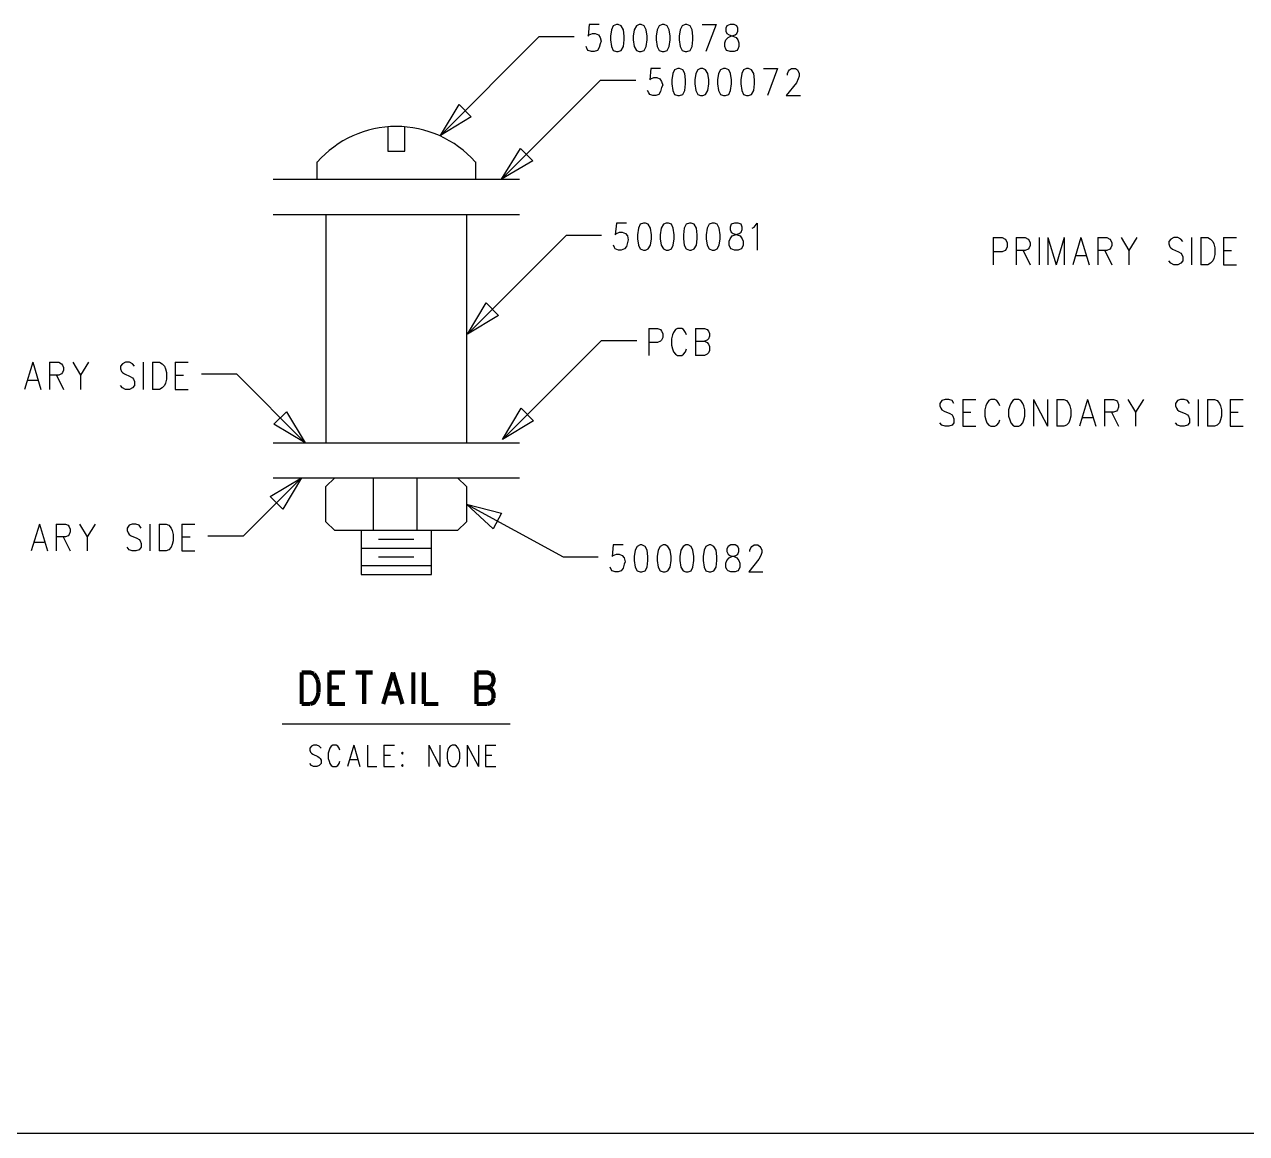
# Model space of a CAD drawing. Extents: x 11.9 to 28.1, y 10.8 to 21.2.
# Drawn here: x 19.889 to 23.369, y 10.799 to 13.957 of the extents above; entities that cross this region are included whole.
import ezdxf

# ---------------------------------------------------------------- set-up
doc = ezdxf.new("R2010")
doc.units = 0
doc.header["$MEASUREMENT"] = 0
doc.layers.add('LAYNR1', color=2, linetype='Continuous')

msp = doc.modelspace()

# ---------------------------------------------------------------- linework, layer by layer
at = {"layer": 'LAYNR1', "color": 7}
for points in [[(21.525, 13.957), (21.497, 13.957), (21.494, 13.924), (21.497, 13.927), (21.506, 13.931), (21.514, 13.931), (21.523, 13.927), (21.528, 13.92), (21.531, 13.909), (21.528, 13.902), (21.525, 13.891), (21.52, 13.883), (21.511, 13.88), (21.503, 13.88), (21.494, 13.883), (21.491, 13.887), (21.488, 13.894)], [(21.818, 13.957), (21.858, 13.957)], [(21.858, 13.957), (21.829, 13.88)], [(21.073, 13.641), (21.354, 13.923)], [(21.354, 13.923), (21.454, 13.923)], [(21.7, 13.832), (21.672, 13.832), (21.669, 13.799), (21.672, 13.802), (21.681, 13.806), (21.689, 13.806), (21.698, 13.802), (21.703, 13.795), (21.706, 13.784), (21.703, 13.777), (21.7, 13.766), (21.695, 13.758), (21.686, 13.755), (21.678, 13.755), (21.669, 13.758), (21.666, 13.762), (21.663, 13.769)], [(21.993, 13.832), (22.033, 13.832)], [(22.033, 13.832), (22.004, 13.755)], [(22.061, 13.813), (22.061, 13.817), (22.064, 13.824), (22.067, 13.828), (22.073, 13.832), (22.084, 13.832), (22.09, 13.828), (22.092, 13.824), (22.095, 13.817), (22.095, 13.81), (22.092, 13.802), (22.087, 13.791), (22.058, 13.755), (22.098, 13.755)], [(21.247, 13.516), (21.529, 13.798)], [(21.529, 13.798), (21.629, 13.798)], [(20.923, 13.666), (20.923, 13.596)], [(20.972, 13.596), (20.972, 13.666)], [(20.923, 13.596), (20.972, 13.596)], [(20.722, 13.516), (20.722, 13.566)], [(21.173, 13.566), (21.173, 13.516)], [(20.597, 13.516), (21.298, 13.516)], [(20.597, 13.416), (21.298, 13.416)], [(20.747, 13.416), (20.747, 12.766)], [(21.147, 13.416), (21.147, 12.766)], [(21.603, 13.391), (21.574, 13.391), (21.571, 13.358), (21.574, 13.362), (21.583, 13.366), (21.591, 13.366), (21.6, 13.362), (21.606, 13.355), (21.608, 13.344), (21.606, 13.336), (21.603, 13.325), (21.597, 13.318), (21.588, 13.314), (21.58, 13.314), (21.571, 13.318), (21.569, 13.322), (21.566, 13.329)], [(21.961, 13.377), (21.966, 13.38), (21.975, 13.391), (21.975, 13.314)], [(21.15, 13.075), (21.432, 13.357)], [(21.432, 13.357), (21.532, 13.357)], [(22.647, 13.35), (22.647, 13.273)], [(22.647, 13.35), (22.673, 13.35), (22.681, 13.346), (22.684, 13.342), (22.687, 13.335), (22.687, 13.324), (22.684, 13.317), (22.681, 13.313), (22.673, 13.31), (22.647, 13.31)], [(22.712, 13.35), (22.712, 13.273)], [(22.712, 13.35), (22.738, 13.35), (22.747, 13.346), (22.749, 13.342), (22.752, 13.335), (22.752, 13.328), (22.749, 13.321), (22.747, 13.317), (22.738, 13.313), (22.712, 13.313)], [(22.778, 13.35), (22.778, 13.273)], [(22.803, 13.35), (22.803, 13.273)], [(22.803, 13.35), (22.826, 13.273)], [(22.849, 13.35), (22.826, 13.273)], [(22.849, 13.35), (22.849, 13.273)], [(22.897, 13.35), (22.874, 13.273)], [(22.897, 13.35), (22.92, 13.273)], [(22.945, 13.35), (22.945, 13.273)], [(22.945, 13.35), (22.971, 13.35), (22.979, 13.346), (22.982, 13.342), (22.985, 13.335), (22.985, 13.328), (22.982, 13.321), (22.979, 13.317), (22.971, 13.313), (22.945, 13.313)], [(23.011, 13.35), (23.033, 13.313), (23.033, 13.273)], [(23.056, 13.35), (23.033, 13.313)], [(23.187, 13.339), (23.181, 13.346), (23.173, 13.35), (23.161, 13.35), (23.153, 13.346), (23.147, 13.339), (23.147, 13.332), (23.15, 13.324), (23.153, 13.321), (23.158, 13.317), (23.175, 13.31), (23.181, 13.306), (23.184, 13.302), (23.187, 13.295), (23.187, 13.284), (23.181, 13.277), (23.173, 13.273), (23.161, 13.273), (23.153, 13.277), (23.147, 13.284)], [(23.212, 13.35), (23.212, 13.273)], [(23.238, 13.35), (23.238, 13.273)], [(23.238, 13.35), (23.258, 13.35), (23.266, 13.346), (23.272, 13.339), (23.275, 13.332), (23.278, 13.321), (23.278, 13.302), (23.275, 13.291), (23.272, 13.284), (23.266, 13.277), (23.258, 13.273), (23.238, 13.273)], [(23.303, 13.35), (23.303, 13.273)], [(23.303, 13.35), (23.34, 13.35)], [(22.732, 13.313), (22.752, 13.273)], [(22.883, 13.299), (22.911, 13.299)], [(22.965, 13.313), (22.985, 13.273)], [(23.303, 13.313), (23.326, 13.313)], [(23.303, 13.273), (23.34, 13.273)], [(21.666, 13.091), (21.666, 13.014)], [(21.666, 13.091), (21.691, 13.091), (21.7, 13.088), (21.703, 13.084), (21.706, 13.077), (21.706, 13.066), (21.703, 13.058), (21.7, 13.055), (21.691, 13.051), (21.666, 13.051)], [(21.774, 13.073), (21.771, 13.08), (21.765, 13.088), (21.76, 13.091), (21.748, 13.091), (21.742, 13.088), (21.737, 13.08), (21.734, 13.073), (21.731, 13.062), (21.731, 13.044), (21.734, 13.033), (21.737, 13.025), (21.742, 13.018), (21.748, 13.014), (21.76, 13.014), (21.765, 13.018), (21.771, 13.025), (21.774, 13.033)], [(21.799, 13.091), (21.799, 13.014)], [(21.799, 13.091), (21.825, 13.091), (21.833, 13.088), (21.836, 13.084), (21.839, 13.077), (21.839, 13.069), (21.836, 13.062), (21.833, 13.058), (21.825, 13.055)], [(21.25, 12.775), (21.532, 13.057)], [(21.532, 13.057), (21.632, 13.057)], [(21.799, 13.055), (21.825, 13.055), (21.833, 13.051), (21.836, 13.047), (21.839, 13.04), (21.839, 13.029), (21.836, 13.022), (21.833, 13.018), (21.825, 13.014), (21.799, 13.014)], [(19.912, 12.995), (19.889, 12.918)], [(19.912, 12.995), (19.935, 12.918)], [(19.96, 12.995), (19.96, 12.918)], [(19.96, 12.995), (19.986, 12.995), (19.994, 12.991), (19.997, 12.987), (20, 12.98), (20, 12.973), (19.997, 12.966), (19.994, 12.962), (19.986, 12.958), (19.96, 12.958)], [(20.026, 12.995), (20.048, 12.958), (20.048, 12.918)], [(20.071, 12.995), (20.048, 12.958)], [(20.202, 12.984), (20.196, 12.991), (20.188, 12.995), (20.176, 12.995), (20.168, 12.991), (20.162, 12.984), (20.162, 12.976), (20.165, 12.969), (20.168, 12.966), (20.173, 12.962), (20.19, 12.955), (20.196, 12.951), (20.199, 12.947), (20.202, 12.94), (20.202, 12.929), (20.196, 12.922), (20.188, 12.918), (20.176, 12.918), (20.168, 12.922), (20.162, 12.929)], [(20.227, 12.995), (20.227, 12.918)], [(20.253, 12.995), (20.253, 12.918)], [(20.253, 12.995), (20.273, 12.995), (20.281, 12.991), (20.287, 12.984), (20.29, 12.976), (20.293, 12.966), (20.293, 12.947), (20.29, 12.936), (20.287, 12.929), (20.281, 12.922), (20.273, 12.918), (20.253, 12.918)], [(20.318, 12.995), (20.318, 12.918)], [(20.318, 12.995), (20.355, 12.995)], [(19.98, 12.958), (20, 12.918)], [(20.318, 12.958), (20.341, 12.958)], [(20.493, 12.961), (20.393, 12.961)], [(20.688, 12.766), (20.493, 12.961)], [(19.898, 12.944), (19.926, 12.944)], [(20.318, 12.918), (20.355, 12.918)], [(22.535, 12.878), (22.53, 12.886), (22.521, 12.889), (22.51, 12.889), (22.501, 12.886), (22.495, 12.878), (22.495, 12.871), (22.498, 12.864), (22.501, 12.86), (22.507, 12.856), (22.524, 12.849), (22.53, 12.845), (22.532, 12.842), (22.535, 12.834), (22.535, 12.823), (22.53, 12.816), (22.521, 12.813), (22.51, 12.813), (22.501, 12.816), (22.495, 12.823)], [(22.561, 12.889), (22.561, 12.813)], [(22.561, 12.889), (22.598, 12.889)], [(22.666, 12.871), (22.663, 12.878), (22.657, 12.886), (22.652, 12.889), (22.64, 12.889), (22.635, 12.886), (22.629, 12.878), (22.626, 12.871), (22.623, 12.86), (22.623, 12.842), (22.626, 12.831), (22.629, 12.823), (22.635, 12.816), (22.64, 12.813), (22.652, 12.813), (22.657, 12.816), (22.663, 12.823), (22.666, 12.831)], [(22.762, 12.889), (22.762, 12.813)], [(22.762, 12.889), (22.802, 12.813)], [(22.802, 12.889), (22.802, 12.813)], [(22.828, 12.889), (22.828, 12.813)], [(22.828, 12.889), (22.848, 12.889), (22.856, 12.886), (22.862, 12.878), (22.865, 12.871), (22.868, 12.86), (22.868, 12.842), (22.865, 12.831), (22.862, 12.823), (22.856, 12.816), (22.848, 12.813), (22.828, 12.813)], [(22.916, 12.889), (22.893, 12.813)], [(22.916, 12.889), (22.939, 12.813)], [(22.964, 12.889), (22.964, 12.813)], [(22.964, 12.889), (22.99, 12.889), (22.998, 12.886), (23.001, 12.882), (23.004, 12.875), (23.004, 12.867), (23.001, 12.86), (22.998, 12.856), (22.99, 12.853), (22.964, 12.853)], [(23.03, 12.889), (23.052, 12.853), (23.052, 12.813)], [(23.075, 12.889), (23.052, 12.853)], [(23.206, 12.878), (23.2, 12.886), (23.191, 12.889), (23.18, 12.889), (23.172, 12.886), (23.166, 12.878), (23.166, 12.871), (23.169, 12.864), (23.172, 12.86), (23.177, 12.856), (23.194, 12.849), (23.2, 12.845), (23.203, 12.842), (23.206, 12.834), (23.206, 12.823), (23.2, 12.816), (23.191, 12.813), (23.18, 12.813), (23.172, 12.816), (23.166, 12.823)], [(23.231, 12.889), (23.231, 12.813)], [(23.257, 12.889), (23.257, 12.813)], [(23.257, 12.889), (23.277, 12.889), (23.285, 12.886), (23.291, 12.878), (23.294, 12.871), (23.297, 12.86), (23.297, 12.842), (23.294, 12.831), (23.291, 12.823), (23.285, 12.816), (23.277, 12.813), (23.257, 12.813)], [(23.322, 12.889), (23.322, 12.813)], [(23.322, 12.889), (23.359, 12.889)], [(22.561, 12.853), (22.583, 12.853)], [(22.984, 12.853), (23.004, 12.813)], [(23.322, 12.853), (23.345, 12.853)], [(22.561, 12.813), (22.598, 12.813)], [(22.902, 12.838), (22.93, 12.838)], [(23.322, 12.813), (23.359, 12.813)], [(20.597, 12.766), (21.298, 12.766)], [(20.677, 12.666), (20.511, 12.5)], [(20.597, 12.666), (21.298, 12.666)], [(20.747, 12.641), (20.772, 12.666)], [(20.747, 12.541), (20.747, 12.641)], [(20.772, 12.666), (21.122, 12.666)], [(20.882, 12.516), (20.882, 12.666)], [(21.007, 12.516), (21.007, 12.666)], [(21.122, 12.666), (21.147, 12.641)], [(21.147, 12.641), (21.147, 12.541)], [(21.147, 12.591), (21.423, 12.441)], [(19.931, 12.534), (19.908, 12.458)], [(19.931, 12.534), (19.954, 12.458)], [(19.979, 12.534), (19.979, 12.458)], [(19.979, 12.534), (20.005, 12.534), (20.013, 12.531), (20.016, 12.527), (20.019, 12.52), (20.019, 12.512), (20.016, 12.505), (20.013, 12.501), (20.005, 12.498), (19.979, 12.498)], [(20.045, 12.534), (20.067, 12.498), (20.067, 12.458)], [(20.09, 12.534), (20.067, 12.498)], [(20.221, 12.523), (20.215, 12.531), (20.206, 12.534), (20.195, 12.534), (20.187, 12.531), (20.181, 12.523), (20.181, 12.516), (20.184, 12.509), (20.187, 12.505), (20.192, 12.501), (20.209, 12.494), (20.215, 12.49), (20.218, 12.487), (20.221, 12.479), (20.221, 12.469), (20.215, 12.461), (20.206, 12.458), (20.195, 12.458), (20.187, 12.461), (20.181, 12.469)], [(20.246, 12.534), (20.246, 12.458)], [(20.272, 12.534), (20.272, 12.458)], [(20.272, 12.534), (20.292, 12.534), (20.3, 12.531), (20.306, 12.523), (20.309, 12.516), (20.312, 12.505), (20.312, 12.487), (20.309, 12.476), (20.306, 12.469), (20.3, 12.461), (20.292, 12.458), (20.272, 12.458)], [(20.337, 12.534), (20.337, 12.458)], [(20.337, 12.534), (20.374, 12.534)], [(20.772, 12.516), (20.747, 12.541)], [(21.147, 12.541), (21.122, 12.516)], [(19.999, 12.498), (20.019, 12.458)], [(20.337, 12.498), (20.36, 12.498)], [(20.511, 12.5), (20.411, 12.5)], [(21.122, 12.516), (20.772, 12.516)], [(20.847, 12.516), (20.847, 12.391)], [(21.048, 12.391), (21.048, 12.516)], [(19.917, 12.483), (19.945, 12.483)], [(20.847, 12.466), (21.048, 12.466)], [(20.897, 12.491), (20.997, 12.491)], [(21.593, 12.475), (21.565, 12.475), (21.562, 12.442)], [(21.633, 12.471), (21.628, 12.46), (21.625, 12.442)], [(21.642, 12.475), (21.633, 12.471)], [(21.656, 12.471), (21.647, 12.475), (21.642, 12.475)], [(21.664, 12.442), (21.662, 12.46), (21.656, 12.471)], [(21.699, 12.471), (21.693, 12.46), (21.69, 12.442)], [(21.707, 12.475), (21.699, 12.471)], [(21.721, 12.471), (21.713, 12.475), (21.707, 12.475)], [(21.73, 12.442), (21.727, 12.46), (21.721, 12.471)], [(21.764, 12.471), (21.758, 12.46), (21.755, 12.442)], [(21.772, 12.475), (21.764, 12.471)], [(21.787, 12.471), (21.778, 12.475), (21.772, 12.475)], [(21.795, 12.442), (21.792, 12.46), (21.787, 12.471)], [(21.829, 12.471), (21.824, 12.46), (21.821, 12.442)], [(21.838, 12.475), (21.829, 12.471)], [(21.852, 12.471), (21.843, 12.475), (21.838, 12.475)], [(21.86, 12.442), (21.858, 12.46), (21.852, 12.471)], [(21.892, 12.471), (21.889, 12.464), (21.889, 12.456), (21.892, 12.449), (21.897, 12.445), (21.909, 12.442)], [(21.9, 12.475), (21.892, 12.471)], [(21.92, 12.471), (21.912, 12.475), (21.9, 12.475)], [(21.903, 12.442), (21.914, 12.445), (21.92, 12.449), (21.923, 12.456), (21.923, 12.464), (21.92, 12.471)], [(21.983, 12.471), (21.985, 12.467), (21.988, 12.46), (21.988, 12.453), (21.985, 12.445), (21.98, 12.434), (21.951, 12.398), (21.991, 12.398)], [(21.954, 12.456), (21.954, 12.46), (21.957, 12.467), (21.96, 12.471)], [(21.96, 12.471), (21.966, 12.475), (21.977, 12.475), (21.983, 12.471)], [(20.337, 12.458), (20.374, 12.458)], [(20.897, 12.441), (20.997, 12.441)], [(21.423, 12.441), (21.522, 12.441)], [(21.562, 12.442), (21.565, 12.445), (21.574, 12.449), (21.582, 12.449), (21.591, 12.445), (21.596, 12.438), (21.599, 12.427), (21.596, 12.42), (21.593, 12.409), (21.588, 12.401), (21.579, 12.398), (21.571, 12.398), (21.562, 12.401), (21.559, 12.405), (21.556, 12.412)], [(21.625, 12.442), (21.625, 12.431), (21.628, 12.412)], [(21.662, 12.412), (21.664, 12.431), (21.664, 12.442)], [(21.69, 12.442), (21.69, 12.431), (21.693, 12.412)], [(21.727, 12.412), (21.73, 12.431), (21.73, 12.442)], [(21.755, 12.442), (21.755, 12.431), (21.758, 12.412)], [(21.792, 12.412), (21.795, 12.431), (21.795, 12.442)], [(21.821, 12.442), (21.821, 12.431), (21.824, 12.412)], [(21.858, 12.412), (21.86, 12.431), (21.86, 12.442)], [(21.886, 12.412), (21.886, 12.423), (21.889, 12.431), (21.895, 12.438), (21.903, 12.442)], [(21.909, 12.442), (21.917, 12.438), (21.923, 12.431), (21.926, 12.423), (21.926, 12.412)], [(20.847, 12.416), (21.048, 12.416)], [(20.847, 12.391), (21.048, 12.391)], [(21.628, 12.412), (21.633, 12.401), (21.642, 12.398), (21.647, 12.398), (21.656, 12.401), (21.662, 12.412)], [(21.693, 12.412), (21.699, 12.401), (21.707, 12.398), (21.713, 12.398), (21.721, 12.401), (21.727, 12.412)], [(21.758, 12.412), (21.764, 12.401), (21.772, 12.398), (21.778, 12.398), (21.787, 12.401), (21.792, 12.412)], [(21.824, 12.412), (21.829, 12.401), (21.838, 12.398), (21.843, 12.398), (21.852, 12.401), (21.858, 12.412)], [(21.926, 12.412), (21.923, 12.405), (21.92, 12.401), (21.912, 12.398), (21.9, 12.398), (21.892, 12.401), (21.889, 12.405), (21.886, 12.412)], [(20.622, 11.966), (21.272, 11.966)], [(20.733, 11.896), (20.728, 11.902), (20.721, 11.905), (20.712, 11.905), (20.706, 11.902), (20.701, 11.896), (20.701, 11.891)], [(20.787, 11.891), (20.785, 11.896), (20.781, 11.902), (20.776, 11.905), (20.767, 11.905), (20.762, 11.902), (20.758, 11.896), (20.756, 11.891)], [(20.826, 11.905), (20.808, 11.844)], [(20.826, 11.905), (20.844, 11.844)], [(20.865, 11.905), (20.865, 11.844)], [(20.912, 11.905), (20.912, 11.844)], [(20.912, 11.905), (20.942, 11.905)], [(21.04, 11.905), (21.04, 11.844)], [(21.04, 11.905), (21.071, 11.844)], [(21.071, 11.905), (21.071, 11.844)], [(21.106, 11.905), (21.101, 11.902), (21.096, 11.896), (21.094, 11.891)], [(21.126, 11.891), (21.124, 11.896), (21.119, 11.902), (21.115, 11.905), (21.106, 11.905)], [(21.149, 11.905), (21.149, 11.844)], [(21.149, 11.905), (21.181, 11.844)], [(21.181, 11.905), (21.181, 11.844)], [(21.201, 11.905), (21.201, 11.844)], [(21.201, 11.905), (21.231, 11.905)], [(20.701, 11.891), (20.703, 11.885), (20.706, 11.882), (20.71, 11.879), (20.724, 11.873), (20.728, 11.87), (20.731, 11.867)], [(20.731, 11.867), (20.733, 11.862), (20.733, 11.853), (20.728, 11.847), (20.721, 11.844)], [(20.756, 11.891), (20.753, 11.882), (20.753, 11.867)], [(20.753, 11.867), (20.756, 11.859), (20.758, 11.853), (20.762, 11.847), (20.767, 11.844)], [(20.912, 11.876), (20.931, 11.876)], [(21.094, 11.891), (21.092, 11.882), (21.092, 11.867)], [(21.092, 11.867), (21.094, 11.859), (21.096, 11.853), (21.101, 11.847), (21.106, 11.844)], [(21.115, 11.844), (21.119, 11.847), (21.124, 11.853), (21.126, 11.859), (21.128, 11.867)], [(21.128, 11.867), (21.128, 11.882), (21.126, 11.891)], [(21.201, 11.876), (21.219, 11.876)], [(20.712, 11.844), (20.706, 11.847), (20.701, 11.853)], [(20.721, 11.844), (20.712, 11.844)], [(20.767, 11.844), (20.776, 11.844)], [(20.776, 11.844), (20.781, 11.847), (20.785, 11.853), (20.787, 11.859)], [(20.815, 11.864), (20.837, 11.864)], [(20.865, 11.844), (20.892, 11.844)], [(20.912, 11.844), (20.942, 11.844)], [(20.965, 11.85), (20.962, 11.847), (20.965, 11.844)], [(20.965, 11.844), (20.967, 11.847), (20.965, 11.85)], [(21.106, 11.844), (21.115, 11.844)], [(21.201, 11.844), (21.231, 11.844)], [(28.093, 10.799), (11.892, 10.799)]]:
    msp.add_lwpolyline(points, dxfattribs=at)
for points in [[(21.574, 13.957), (21.565, 13.953), (21.56, 13.942), (21.557, 13.924), (21.557, 13.913), (21.56, 13.894), (21.565, 13.883), (21.574, 13.88), (21.579, 13.88), (21.588, 13.883), (21.594, 13.894), (21.596, 13.913), (21.596, 13.924), (21.594, 13.942), (21.588, 13.953), (21.579, 13.957), (21.574, 13.957)], [(21.639, 13.957), (21.631, 13.953), (21.625, 13.942), (21.622, 13.924), (21.622, 13.913), (21.625, 13.894), (21.631, 13.883), (21.639, 13.88), (21.645, 13.88), (21.653, 13.883), (21.659, 13.894), (21.662, 13.913), (21.662, 13.924), (21.659, 13.942), (21.653, 13.953), (21.645, 13.957), (21.639, 13.957)], [(21.704, 13.957), (21.696, 13.953), (21.69, 13.942), (21.687, 13.924), (21.687, 13.913), (21.69, 13.894), (21.696, 13.883), (21.704, 13.88), (21.71, 13.88), (21.719, 13.883), (21.724, 13.894), (21.727, 13.913), (21.727, 13.924), (21.724, 13.942), (21.719, 13.953), (21.71, 13.957), (21.704, 13.957)], [(21.77, 13.957), (21.761, 13.953), (21.756, 13.942), (21.753, 13.924), (21.753, 13.913), (21.756, 13.894), (21.761, 13.883), (21.77, 13.88), (21.775, 13.88), (21.784, 13.883), (21.79, 13.894), (21.792, 13.913), (21.792, 13.924), (21.79, 13.942), (21.784, 13.953), (21.775, 13.957), (21.77, 13.957)], [(21.898, 13.957), (21.889, 13.953), (21.886, 13.946), (21.886, 13.938), (21.889, 13.931), (21.895, 13.927), (21.906, 13.924), (21.915, 13.92), (21.92, 13.913), (21.923, 13.905), (21.923, 13.894), (21.92, 13.887), (21.917, 13.883), (21.909, 13.88), (21.898, 13.88), (21.889, 13.883), (21.886, 13.887), (21.883, 13.894), (21.883, 13.905), (21.886, 13.913), (21.892, 13.92), (21.9, 13.924), (21.912, 13.927), (21.917, 13.931), (21.92, 13.938), (21.92, 13.946), (21.917, 13.953), (21.909, 13.957), (21.898, 13.957)], [(21.749, 13.832), (21.74, 13.828), (21.735, 13.817), (21.732, 13.799), (21.732, 13.788), (21.735, 13.769), (21.74, 13.758), (21.749, 13.755), (21.754, 13.755), (21.763, 13.758), (21.769, 13.769), (21.771, 13.788), (21.771, 13.799), (21.769, 13.817), (21.763, 13.828), (21.754, 13.832), (21.749, 13.832)], [(21.814, 13.832), (21.806, 13.828), (21.8, 13.817), (21.797, 13.799), (21.797, 13.788), (21.8, 13.769), (21.806, 13.758), (21.814, 13.755), (21.82, 13.755), (21.828, 13.758), (21.834, 13.769), (21.837, 13.788), (21.837, 13.799), (21.834, 13.817), (21.828, 13.828), (21.82, 13.832), (21.814, 13.832)], [(21.879, 13.832), (21.871, 13.828), (21.865, 13.817), (21.862, 13.799), (21.862, 13.788), (21.865, 13.769), (21.871, 13.758), (21.879, 13.755), (21.885, 13.755), (21.894, 13.758), (21.899, 13.769), (21.902, 13.788), (21.902, 13.799), (21.899, 13.817), (21.894, 13.828), (21.885, 13.832), (21.879, 13.832)], [(21.945, 13.832), (21.936, 13.828), (21.931, 13.817), (21.928, 13.799), (21.928, 13.788), (21.931, 13.769), (21.936, 13.758), (21.945, 13.755), (21.95, 13.755), (21.959, 13.758), (21.965, 13.769), (21.967, 13.788), (21.967, 13.799), (21.965, 13.817), (21.959, 13.828), (21.95, 13.832), (21.945, 13.832)], [(21.073, 13.641), (21.126, 13.729), (21.161, 13.694), (21.073, 13.641)], [(21.247, 13.516), (21.301, 13.604), (21.336, 13.569), (21.247, 13.516)], [(21.651, 13.391), (21.642, 13.388), (21.637, 13.377), (21.634, 13.358), (21.634, 13.347), (21.637, 13.329), (21.642, 13.318), (21.651, 13.314), (21.657, 13.314), (21.665, 13.318), (21.671, 13.329), (21.674, 13.347), (21.674, 13.358), (21.671, 13.377), (21.665, 13.388), (21.657, 13.391), (21.651, 13.391)], [(21.716, 13.391), (21.708, 13.388), (21.702, 13.377), (21.699, 13.358), (21.699, 13.347), (21.702, 13.329), (21.708, 13.318), (21.716, 13.314), (21.722, 13.314), (21.731, 13.318), (21.736, 13.329), (21.739, 13.347), (21.739, 13.358), (21.736, 13.377), (21.731, 13.388), (21.722, 13.391), (21.716, 13.391)], [(21.782, 13.391), (21.773, 13.388), (21.767, 13.377), (21.765, 13.358), (21.765, 13.347), (21.767, 13.329), (21.773, 13.318), (21.782, 13.314), (21.787, 13.314), (21.796, 13.318), (21.802, 13.329), (21.804, 13.347), (21.804, 13.358), (21.802, 13.377), (21.796, 13.388), (21.787, 13.391), (21.782, 13.391)], [(21.847, 13.391), (21.838, 13.388), (21.833, 13.377), (21.83, 13.358), (21.83, 13.347), (21.833, 13.329), (21.838, 13.318), (21.847, 13.314), (21.853, 13.314), (21.861, 13.318), (21.867, 13.329), (21.87, 13.347), (21.87, 13.358), (21.867, 13.377), (21.861, 13.388), (21.853, 13.391), (21.847, 13.391)], [(21.91, 13.391), (21.901, 13.388), (21.898, 13.38), (21.898, 13.373), (21.901, 13.366), (21.907, 13.362), (21.918, 13.358), (21.927, 13.355), (21.932, 13.347), (21.935, 13.34), (21.935, 13.329), (21.932, 13.322), (21.929, 13.318), (21.921, 13.314), (21.91, 13.314), (21.901, 13.318), (21.898, 13.322), (21.895, 13.329), (21.895, 13.34), (21.898, 13.347), (21.904, 13.355), (21.912, 13.358), (21.924, 13.362), (21.929, 13.366), (21.932, 13.373), (21.932, 13.38), (21.929, 13.388), (21.921, 13.391), (21.91, 13.391)], [(21.15, 13.075), (21.203, 13.164), (21.238, 13.128), (21.15, 13.075)], [(22.708, 12.889), (22.703, 12.886), (22.697, 12.878), (22.694, 12.871), (22.691, 12.86), (22.691, 12.842), (22.694, 12.831), (22.697, 12.823), (22.703, 12.816), (22.708, 12.813), (22.72, 12.813), (22.726, 12.816), (22.731, 12.823), (22.734, 12.831), (22.737, 12.842), (22.737, 12.86), (22.734, 12.871), (22.731, 12.878), (22.726, 12.886), (22.72, 12.889), (22.708, 12.889)], [(20.688, 12.766), (20.599, 12.819), (20.635, 12.854), (20.688, 12.766)], [(21.25, 12.775), (21.303, 12.864), (21.338, 12.828), (21.25, 12.775)], [(20.677, 12.666), (20.624, 12.577), (20.588, 12.613), (20.677, 12.666)], [(21.147, 12.591), (21.247, 12.565), (21.223, 12.521), (21.147, 12.591)], [(20.965, 11.885), (20.962, 11.882), (20.965, 11.879), (20.967, 11.882), (20.965, 11.885)]]:
    msp.add_lwpolyline(points, close=True, dxfattribs=at)
msp.add_lwpolyline([(21.172, 13.566, 0.448907), (20.722, 13.565)], format="xyb", dxfattribs=at)
at = {"layer": 'LAYNR1', "color": 7, "const_width": 0.012}
for points in [[(20.678, 12.112), (20.678, 12.022)], [(20.678, 12.112), (20.702, 12.112), (20.713, 12.108)], [(20.713, 12.108), (20.719, 12.099), (20.723, 12.091)], [(20.757, 12.112), (20.757, 12.022)], [(20.757, 12.112), (20.801, 12.112)], [(20.832, 12.112), (20.88, 12.112)], [(20.856, 12.112), (20.856, 12.022)], [(20.938, 12.112), (20.91, 12.022)], [(20.938, 12.112), (20.965, 12.022)], [(20.996, 12.112), (20.996, 12.022)], [(21.026, 12.112), (21.026, 12.022)], [(21.176, 12.112), (21.176, 12.022)], [(21.176, 12.112), (21.207, 12.112), (21.217, 12.108)], [(21.217, 12.108), (21.221, 12.104), (21.224, 12.095), (21.224, 12.086), (21.221, 12.078), (21.217, 12.073)], [(20.723, 12.091), (20.726, 12.078), (20.726, 12.056)], [(21.217, 12.073), (21.207, 12.069)], [(20.726, 12.056), (20.723, 12.043), (20.719, 12.035), (20.713, 12.026), (20.702, 12.022)], [(20.757, 12.069), (20.784, 12.069)], [(20.921, 12.052), (20.955, 12.052)], [(21.176, 12.069), (21.207, 12.069), (21.217, 12.065), (21.221, 12.06), (21.224, 12.052), (21.224, 12.039)], [(21.224, 12.039), (21.221, 12.03), (21.217, 12.026), (21.207, 12.022)], [(20.702, 12.022), (20.678, 12.022)], [(20.757, 12.022), (20.801, 12.022)], [(21.026, 12.022), (21.067, 12.022)], [(21.207, 12.022), (21.176, 12.022)]]:
    msp.add_lwpolyline(points, dxfattribs=at)

doc.saveas('drawing.dxf')
